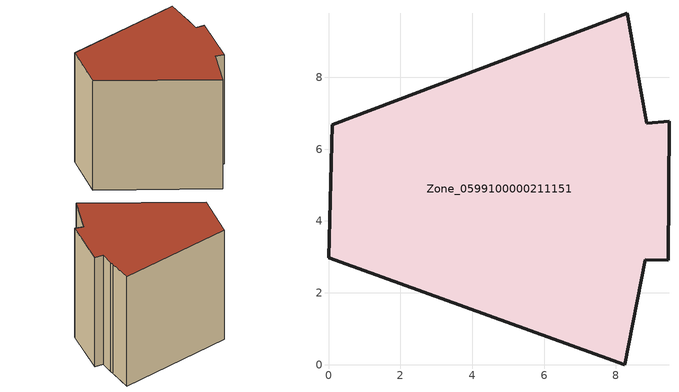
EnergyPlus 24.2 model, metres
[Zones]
Zone_0599100000211151
 floor ground (C_G): 0,2.98 0.11,6.67 8.32,9.78 8.64,7.96 8.68,7.72 8.86,6.72 9.48,6.77 9.46,2.9 8.81,2.92 8.25,0 z0
 wall outside (C_F): 0.11,6.67 0,2.98 8.25,0 8.81,2.92 9.46,2.9 9.48,6.77 8.86,6.72 8.68,7.72 8.64,7.96 8.32,9.78 0.11,6.67 z0:8.73
 roof outside (C_R): 9.48,6.77 8.86,6.72 8.68,7.72 8.64,7.96 8.32,9.78 0.11,6.67 0,2.98 8.25,0 8.81,2.92 9.46,2.9 z8.73
[BUILDING]
Pand.0599100000211151: North Axis=0; Terrain=City; Loads Convergence Tolerance Value=0.04; Temperature Convergence Tolerance Value=0.4; Solar Distribution=FullExterior; Maximum Number of Warmup Days=25; Minimum Number of Warmup Days=1
[Site:Location]
Rotterdam.The.Hague.AP_ZH_NLD Design_Conditions: Latitude=51.96; Longitude=4.45; Time Zone=1; Elevation=-4.5
[SITE:GROUNDTEMPERATURE:BUILDINGSURFACE]
18, 18, 18, 18, 18, 18, 18, 18, 18, 18, 18, 18
[MATERIAL] Thermal Absorptance=0.9; Solar Absorptance=0.7; Visible Absorptance=0.7
Name | Roughness | Thickness | Conductivity | Density | Specific Heat
G.TI.1946 | MediumSmooth | 0.15 | 1 | 540 | 1210
F.TI.1946 | Rough | 0.3 | 0.857143 | 1920 | 840
R.TI.1946 | MediumRough | 0.2 | 0.1 | 1500 | 1000
[CONSTRUCTION]
C_G: G.TI.1946
C_F: F.TI.1946
C_R: R.TI.1946
[ZONE]
Zone_0599100000211151: Type=1; Multiplier=1; Ceiling Height=Autocalculate; Volume=Autocalculate; Floor Area=autocalculate; Part of Total Floor Area=Yes
[ZONEINFILTRATION:DESIGNFLOWRATE]
Infil_Zone_0599100000211151: Zone or ZoneList or Space or SpaceList=Zone_0599100000211151; Schedule=AlwaysOn; Design Flow Rate Calculation Method=Flow/Area; Flow Rate per Floor Area=0.003; Constant Term Coefficient=1; Temperature Term Coefficient=0; Velocity Term Coefficient=0; Velocity Squared Term Coefficient=0
[HVACTEMPLATE:ZONE:IDEALLOADSAIRSYSTEM]
Zone_0599100000211151: Maximum Heating Supply Air Temperature=50; Minimum Cooling Supply Air Temperature=13; Maximum Heating Supply Air Humidity Ratio=0.0156; Minimum Cooling Supply Air Humidity Ratio=0.0077; Heating Limit=NoLimit; Cooling Limit=NoLimit; Dehumidification Control Type=ConstantSensibleHeatRatio; Cooling Sensible Heat Ratio=0.7; Dehumidification Setpoint=60; Humidification Control Type=None; Humidification Setpoint=30; Outdoor Air Method=None; Outdoor Air Flow Rate per Person=0.00944; Outdoor Air Flow Rate per Zone Floor Area=0; Outdoor Air Flow Rate per Zone=0; Demand Controlled Ventilation Type=None; Outdoor Air Economizer Type=NoEconomizer; Heat Recovery Type=None; Sensible Heat Recovery Effectiveness=0.7; Latent Heat Recovery Effectiveness=0.65
[ZONECONTROL:THERMOSTAT]
ThermostatControl_Zone_0599100000211151: Zone or ZoneList=Zone_0599100000211151; Control Type Schedule=DualSetpointControlType; Control 1=Thermostat_Zone_0599100000211151; Temperature Difference Between Cutout And Setpoint=0
[THERMOSTATSETPOINT:DUALSETPOINT]
Thermostat_Zone_0599100000211151: Heating Setpoint Temperature Schedule=HeatingSetpoint_Zone_0599100000211151; Cooling Setpoint Temperature Schedule=CoolingSetpoint_Zone_0599100000211151
[SCHEDULE:COMPACT]
HeatingSetpoint_Zone_0599100000211151: Through: 12/31, For: AllDays, Until: 24:00, 21
CoolingSetpoint_Zone_0599100000211151: Through: 12/31, For: AllDays, Until: 24:00, 24
DualSetpointControlType: Through: 12/31, For: AllDays, Until: 24:00, 4
AlwaysOn: Through: 12/31, For: AllDays, Until: 24:00, 1
